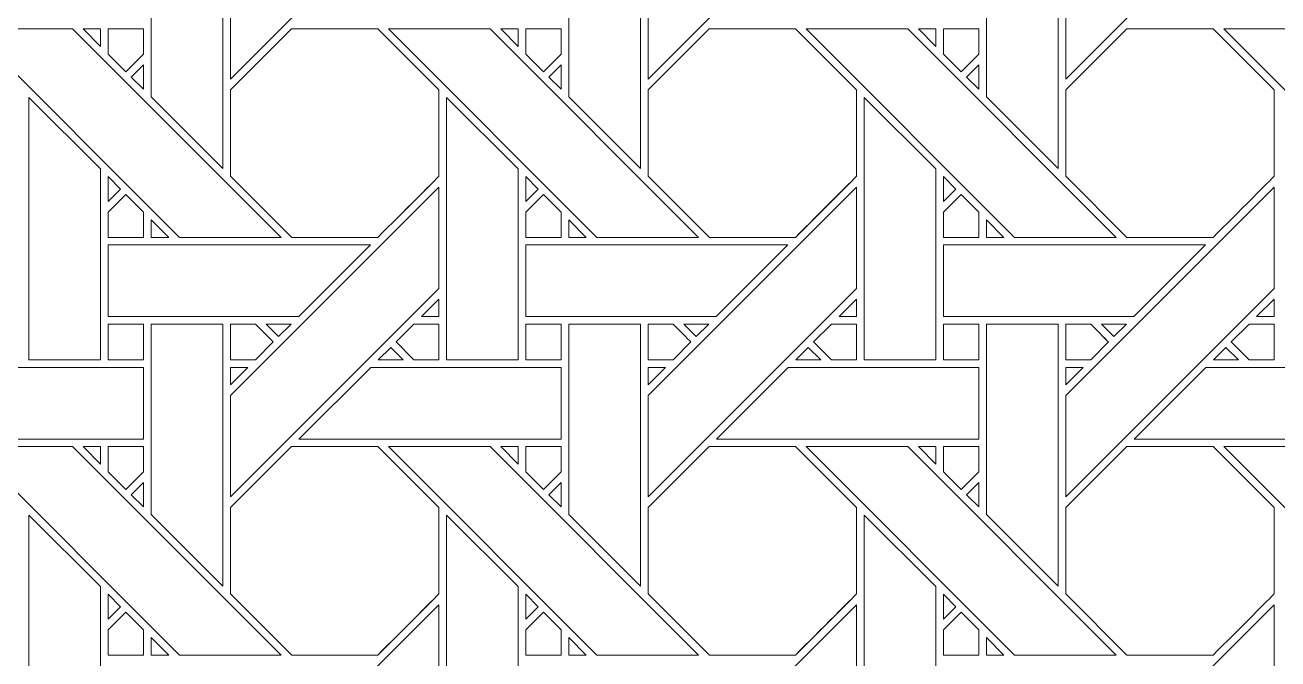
# Model space of a CAD drawing. Header units: inches. Extents: x 7.4 to 17.4, y 4.1 to 14.1.
# Drawn here: x 12.154 to 15, y 10.272 to 11.712 of the extents above; entities that cross this region are included whole.
import ezdxf

# ---------------------------------------------------------------- set-up
doc = ezdxf.new("R2010")
doc.units = ezdxf.units.IN
doc.header["$MEASUREMENT"] = 0
doc.layers.add('Design', color=7, linetype='Continuous', lineweight=0)

msp = doc.modelspace()

# ---------------------------------------------------------------- linework, layer by layer
at = {"layer": 'Design'}
for points, knots in [([(7.3829, 14.0948), (7.3829, 14.0948), (7.3829, 4.0948), (7.3829, 4.0948), (7.3829, 4.0948), (17.3829, 4.0948), (17.3829, 4.0948), (17.3829, 4.0948), (17.3829, 14.0948), (17.3829, 14.0948), (17.3829, 14.0948), (7.3829, 14.0948), (7.3829, 14.0948)], [0, 0, 0, 0, 1, 1, 1, 2, 2, 2, 3, 3, 3, 4, 4, 4, 4]), ([(8.0149, 13.4627), (8.0149, 13.4627), (8.0149, 4.7268), (8.0149, 4.7268), (8.0149, 4.7268), (16.7508, 4.7268), (16.7508, 4.7268), (16.7508, 4.7268), (16.7508, 13.4627), (16.7508, 13.4627), (16.7508, 13.4627), (8.0149, 13.4627), (8.0149, 13.4627)], [0, 0, 0, 0, 1, 1, 1, 2, 2, 2, 3, 3, 3, 4, 4, 4, 4]), ([(13.0941, 12.0628), (13.0941, 12.0628), (12.6204, 11.5892), (12.6204, 11.5892), (12.6204, 11.5892), (12.6204, 11.8193), (12.6204, 11.8193), (12.6204, 11.8193), (13.0941, 12.2929), (13.0941, 12.2929), (13.0941, 12.2929), (13.0941, 12.0628), (13.0941, 12.0628)], [0, 0, 0, 0, 1, 1, 1, 2, 2, 2, 3, 3, 3, 4, 4, 4, 4]), ([(14.0428, 12.0628), (14.0428, 12.0628), (13.5691, 11.5892), (13.5691, 11.5892), (13.5691, 11.5892), (13.5691, 11.8193), (13.5691, 11.8193), (13.5691, 11.8193), (14.0428, 12.2929), (14.0428, 12.2929), (14.0428, 12.2929), (14.0428, 12.0628), (14.0428, 12.0628)], [0, 0, 0, 0, 1, 1, 1, 2, 2, 2, 3, 3, 3, 4, 4, 4, 4]), ([(14.9915, 12.0628), (14.9915, 12.0628), (14.5179, 11.5892), (14.5179, 11.5892), (14.5179, 11.5892), (14.5179, 11.8193), (14.5179, 11.8193), (14.5179, 11.8193), (14.9915, 12.2929), (14.9915, 12.2929), (14.9915, 12.2929), (14.9915, 12.0628), (14.9915, 12.0628)], [0, 0, 0, 0, 1, 1, 1, 2, 2, 2, 3, 3, 3, 4, 4, 4, 4]), ([(12.4403, 11.5492), (12.4403, 11.5492), (12.4403, 11.9814), (12.4403, 11.9814), (12.4403, 11.9814), (12.6032, 11.9814), (12.6032, 11.9814), (12.6032, 11.9814), (12.6032, 11.3863), (12.6032, 11.3863), (12.6032, 11.3863), (12.4403, 11.5492), (12.4403, 11.5492)], [0, 0, 0, 0, 1, 1, 1, 2, 2, 2, 3, 3, 3, 4, 4, 4, 4]), ([(13.3891, 11.5492), (13.3891, 11.5492), (13.3891, 11.9814), (13.3891, 11.9814), (13.3891, 11.9814), (13.552, 11.9814), (13.552, 11.9814), (13.552, 11.9814), (13.552, 11.3863), (13.552, 11.3863), (13.552, 11.3863), (13.3891, 11.5492), (13.3891, 11.5492)], [0, 0, 0, 0, 1, 1, 1, 2, 2, 2, 3, 3, 3, 4, 4, 4, 4]), ([(14.3378, 11.5492), (14.3378, 11.5492), (14.3378, 11.9814), (14.3378, 11.9814), (14.3378, 11.9814), (14.5007, 11.9814), (14.5007, 11.9814), (14.5007, 11.9814), (14.5007, 11.3863), (14.5007, 11.3863), (14.5007, 11.3863), (14.3378, 11.5492), (14.3378, 11.5492)], [0, 0, 0, 0, 1, 1, 1, 2, 2, 2, 3, 3, 3, 4, 4, 4, 4]), ([(12.7354, 11.2299), (12.7354, 11.2299), (12.5044, 11.2299), (12.5044, 11.2299), (12.5044, 11.2299), (12.0308, 11.7035), (12.0308, 11.7035), (12.0308, 11.7035), (12.2618, 11.7035), (12.2618, 11.7035), (12.2618, 11.7035), (12.7354, 11.2299), (12.7354, 11.2299)], [0, 0, 0, 0, 1, 1, 1, 2, 2, 2, 3, 3, 3, 4, 4, 4, 4]), ([(12.2859, 11.7035), (12.2859, 11.7035), (12.3253, 11.7035), (12.3253, 11.7035), (12.3253, 11.7035), (12.3253, 11.6637), (12.3253, 11.6637), (12.3253, 11.6637), (12.2859, 11.7035), (12.2859, 11.7035)], [0, 0, 0, 0, 1, 1, 1, 2, 2, 2, 3, 3, 3, 3]), ([(12.4228, 11.7035), (12.4228, 11.7035), (12.4228, 11.6459), (12.4228, 11.6459), (12.4228, 11.6459), (12.3828, 11.606), (12.3828, 11.606), (12.3828, 11.606), (12.3425, 11.6463), (12.3425, 11.6463), (12.3425, 11.6463), (12.3425, 11.7035), (12.3425, 11.7035), (12.3425, 11.7035), (12.4228, 11.7035), (12.4228, 11.7035)], [0, 0, 0, 0, 1, 1, 1, 2, 2, 2, 3, 3, 3, 4, 4, 4, 5, 5, 5, 5]), ([(12.4228, 11.6459), (12.4228, 11.6459), (12.3828, 11.606), (12.3828, 11.606), (12.3828, 11.606), (12.3425, 11.6463), (12.3425, 11.6463), (12.3425, 11.6463), (12.3425, 11.7035), (12.3425, 11.7035), (12.3425, 11.7035), (12.4228, 11.7035), (12.4228, 11.7035), (12.4228, 11.7035), (12.4228, 11.6459), (12.4228, 11.6459)], [0, 0, 0, 0, 1, 1, 1, 2, 2, 2, 3, 3, 3, 4, 4, 4, 5, 5, 5, 5]), ([(12.7591, 11.7035), (12.7591, 11.7035), (12.9553, 11.7035), (12.9553, 11.7035), (12.9553, 11.7035), (13.0941, 11.5648), (13.0941, 11.5648), (13.0941, 11.5648), (13.0941, 11.3686), (13.0941, 11.3686), (13.0763, 11.3507), (12.9643, 11.2389), (12.9553, 11.2299), (12.9553, 11.2299), (12.7596, 11.2299), (12.7596, 11.2299), (12.7596, 11.2299), (12.6204, 11.3691), (12.6204, 11.3691), (12.6204, 11.3691), (12.6204, 11.5648), (12.6204, 11.5648), (12.6204, 11.5648), (12.7591, 11.7035), (12.7591, 11.7035)], [0, 0, 0, 0, 1, 1, 1, 2, 2, 2, 3, 3, 3, 4, 4, 4, 5, 5, 5, 6, 6, 6, 7, 7, 7, 8, 8, 8, 8]), ([(13.0941, 11.5648), (13.0941, 11.5648), (13.0941, 11.3686), (13.0941, 11.3686), (13.0761, 11.3504), (12.9642, 11.2388), (12.9553, 11.2299), (12.9553, 11.2299), (12.7596, 11.2299), (12.7596, 11.2299), (12.7596, 11.2299), (12.6204, 11.3691), (12.6204, 11.3691), (12.6204, 11.3691), (12.6204, 11.5648), (12.6204, 11.5648), (12.6204, 11.5648), (12.7591, 11.7035), (12.7591, 11.7035), (12.7591, 11.7035), (12.9553, 11.7035), (12.9553, 11.7035), (12.9553, 11.7035), (13.0941, 11.5648), (13.0941, 11.5648)], [0, 0, 0, 0, 1, 1, 1, 2, 2, 2, 3, 3, 3, 4, 4, 4, 5, 5, 5, 6, 6, 6, 7, 7, 7, 8, 8, 8, 8]), ([(13.6841, 11.2299), (13.6841, 11.2299), (13.4531, 11.2299), (13.4531, 11.2299), (13.4531, 11.2299), (12.9795, 11.7035), (12.9795, 11.7035), (12.9795, 11.7035), (13.2105, 11.7035), (13.2105, 11.7035), (13.2105, 11.7035), (13.6841, 11.2299), (13.6841, 11.2299)], [0, 0, 0, 0, 1, 1, 1, 2, 2, 2, 3, 3, 3, 4, 4, 4, 4]), ([(13.2346, 11.7035), (13.2346, 11.7035), (13.2741, 11.7035), (13.2741, 11.7035), (13.2741, 11.7035), (13.2741, 11.6637), (13.2741, 11.6637), (13.2741, 11.6637), (13.2346, 11.7035), (13.2346, 11.7035)], [0, 0, 0, 0, 1, 1, 1, 2, 2, 2, 3, 3, 3, 3]), ([(13.3715, 11.7035), (13.3715, 11.7035), (13.3715, 11.6459), (13.3715, 11.6459), (13.3715, 11.6459), (13.3316, 11.606), (13.3316, 11.606), (13.3316, 11.606), (13.2913, 11.6463), (13.2913, 11.6463), (13.2913, 11.6463), (13.2913, 11.7035), (13.2913, 11.7035), (13.2913, 11.7035), (13.3715, 11.7035), (13.3715, 11.7035)], [0, 0, 0, 0, 1, 1, 1, 2, 2, 2, 3, 3, 3, 4, 4, 4, 5, 5, 5, 5]), ([(13.3715, 11.6459), (13.3715, 11.6459), (13.3316, 11.606), (13.3316, 11.606), (13.3316, 11.606), (13.2913, 11.6463), (13.2913, 11.6463), (13.2913, 11.6463), (13.2913, 11.7035), (13.2913, 11.7035), (13.2913, 11.7035), (13.3715, 11.7035), (13.3715, 11.7035), (13.3715, 11.7035), (13.3715, 11.6459), (13.3715, 11.6459)], [0, 0, 0, 0, 1, 1, 1, 2, 2, 2, 3, 3, 3, 4, 4, 4, 5, 5, 5, 5]), ([(13.7078, 11.7035), (13.7078, 11.7035), (13.904, 11.7035), (13.904, 11.7035), (13.904, 11.7035), (14.0428, 11.5648), (14.0428, 11.5648), (14.0428, 11.5648), (14.0428, 11.3686), (14.0428, 11.3686), (14.025, 11.3507), (13.9131, 11.2389), (13.9041, 11.2299), (13.9041, 11.2299), (13.7084, 11.2299), (13.7084, 11.2299), (13.7084, 11.2299), (13.5691, 11.3691), (13.5691, 11.3691), (13.5691, 11.3691), (13.5691, 11.5648), (13.5691, 11.5648), (13.5691, 11.5648), (13.7078, 11.7035), (13.7078, 11.7035)], [0, 0, 0, 0, 1, 1, 1, 2, 2, 2, 3, 3, 3, 4, 4, 4, 5, 5, 5, 6, 6, 6, 7, 7, 7, 8, 8, 8, 8]), ([(14.0428, 11.5648), (14.0428, 11.5648), (14.0428, 11.3686), (14.0428, 11.3686), (14.0244, 11.3501), (13.9126, 11.2384), (13.9041, 11.2299), (13.9041, 11.2299), (13.7084, 11.2299), (13.7084, 11.2299), (13.7084, 11.2299), (13.5691, 11.3691), (13.5691, 11.3691), (13.5691, 11.3691), (13.5691, 11.5648), (13.5691, 11.5648), (13.5691, 11.5648), (13.7078, 11.7035), (13.7078, 11.7035), (13.7078, 11.7035), (13.904, 11.7035), (13.904, 11.7035), (13.904, 11.7035), (14.0428, 11.5648), (14.0428, 11.5648)], [0, 0, 0, 0, 1, 1, 1, 2, 2, 2, 3, 3, 3, 4, 4, 4, 5, 5, 5, 6, 6, 6, 7, 7, 7, 8, 8, 8, 8]), ([(14.6329, 11.2299), (14.6329, 11.2299), (14.4018, 11.2299), (14.4018, 11.2299), (14.4018, 11.2299), (13.9283, 11.7035), (13.9283, 11.7035), (13.9283, 11.7035), (14.1592, 11.7035), (14.1592, 11.7035), (14.1592, 11.7035), (14.6329, 11.2299), (14.6329, 11.2299)], [0, 0, 0, 0, 1, 1, 1, 2, 2, 2, 3, 3, 3, 4, 4, 4, 4]), ([(14.1833, 11.7035), (14.1833, 11.7035), (14.2228, 11.7035), (14.2228, 11.7035), (14.2228, 11.7035), (14.2228, 11.6637), (14.2228, 11.6637), (14.2228, 11.6637), (14.1833, 11.7035), (14.1833, 11.7035)], [0, 0, 0, 0, 1, 1, 1, 2, 2, 2, 3, 3, 3, 3]), ([(14.3203, 11.7035), (14.3203, 11.7035), (14.3203, 11.6459), (14.3203, 11.6459), (14.3203, 11.6459), (14.2803, 11.606), (14.2803, 11.606), (14.2803, 11.606), (14.24, 11.6463), (14.24, 11.6463), (14.24, 11.6463), (14.24, 11.7035), (14.24, 11.7035), (14.24, 11.7035), (14.3203, 11.7035), (14.3203, 11.7035)], [0, 0, 0, 0, 1, 1, 1, 2, 2, 2, 3, 3, 3, 4, 4, 4, 5, 5, 5, 5]), ([(14.2803, 11.606), (14.2803, 11.606), (14.24, 11.6463), (14.24, 11.6463), (14.24, 11.6463), (14.24, 11.7035), (14.24, 11.7035), (14.24, 11.7035), (14.3203, 11.7035), (14.3203, 11.7035), (14.3203, 11.7035), (14.3203, 11.6459), (14.3203, 11.6459), (14.3203, 11.6459), (14.2803, 11.606), (14.2803, 11.606)], [0, 0, 0, 0, 1, 1, 1, 2, 2, 2, 3, 3, 3, 4, 4, 4, 5, 5, 5, 5]), ([(14.6566, 11.7035), (14.6566, 11.7035), (14.8528, 11.7035), (14.8528, 11.7035), (14.8528, 11.7035), (14.9915, 11.5648), (14.9915, 11.5648), (14.9915, 11.5648), (14.9915, 11.3686), (14.9915, 11.3686), (14.9737, 11.3507), (14.8618, 11.2389), (14.8528, 11.2299), (14.8528, 11.2299), (14.6571, 11.2299), (14.6571, 11.2299), (14.6571, 11.2299), (14.5179, 11.3691), (14.5179, 11.3691), (14.5179, 11.3691), (14.5179, 11.5648), (14.5179, 11.5648), (14.5179, 11.5648), (14.6566, 11.7035), (14.6566, 11.7035)], [0, 0, 0, 0, 1, 1, 1, 2, 2, 2, 3, 3, 3, 4, 4, 4, 5, 5, 5, 6, 6, 6, 7, 7, 7, 8, 8, 8, 8]), ([(14.9915, 11.3686), (14.9737, 11.3506), (14.8617, 11.2389), (14.8528, 11.2299), (14.8528, 11.2299), (14.6571, 11.2299), (14.6571, 11.2299), (14.6571, 11.2299), (14.5179, 11.3691), (14.5179, 11.3691), (14.5179, 11.3691), (14.5179, 11.5648), (14.5179, 11.5648), (14.5179, 11.5648), (14.6566, 11.7035), (14.6566, 11.7035), (14.6566, 11.7035), (14.8528, 11.7035), (14.8528, 11.7035), (14.8528, 11.7035), (14.9915, 11.5648), (14.9915, 11.5648), (14.9915, 11.5648), (14.9915, 11.3686), (14.9915, 11.3686)], [0, 0, 0, 0, 1, 1, 1, 2, 2, 2, 3, 3, 3, 4, 4, 4, 5, 5, 5, 6, 6, 6, 7, 7, 7, 8, 8, 8, 8]), ([(15.3505, 11.2299), (15.3505, 11.2299), (14.877, 11.7035), (14.877, 11.7035), (14.877, 11.7035), (15.1079, 11.7035), (15.1079, 11.7035), (15.1079, 11.7035), (15.5816, 11.2299), (15.5816, 11.2299), (15.5816, 11.2299), (15.3505, 11.2299), (15.3505, 11.2299)], [0, 0, 0, 0, 1, 1, 1, 2, 2, 2, 3, 3, 3, 4, 4, 4, 4]), ([(12.4228, 11.6217), (12.4228, 11.6217), (12.4228, 11.5665), (12.4228, 11.5665), (12.4228, 11.5665), (12.395, 11.5939), (12.395, 11.5939), (12.395, 11.5939), (12.4228, 11.6217), (12.4228, 11.6217)], [0, 0, 0, 0, 1, 1, 1, 2, 2, 2, 3, 3, 3, 3]), ([(13.3715, 11.6217), (13.3715, 11.6217), (13.3715, 11.5665), (13.3715, 11.5665), (13.3715, 11.5665), (13.3438, 11.5939), (13.3438, 11.5939), (13.3438, 11.5939), (13.3715, 11.6217), (13.3715, 11.6217)], [0, 0, 0, 0, 1, 1, 1, 2, 2, 2, 3, 3, 3, 3]), ([(14.3203, 11.6217), (14.3203, 11.6217), (14.3203, 11.5665), (14.3203, 11.5665), (14.3203, 11.5665), (14.2925, 11.5939), (14.2925, 11.5939), (14.2925, 11.5939), (14.3203, 11.6217), (14.3203, 11.6217)], [0, 0, 0, 0, 1, 1, 1, 2, 2, 2, 3, 3, 3, 3]), ([(12.1625, 10.9519), (12.1625, 10.9519), (12.1625, 11.5477), (12.1625, 11.5477), (12.1625, 11.5477), (12.3252, 11.3855), (12.3252, 11.3855), (12.3252, 11.3855), (12.3252, 10.9519), (12.3252, 10.9519), (12.3252, 10.9519), (12.1625, 10.9519), (12.1625, 10.9519)], [0, 0, 0, 0, 1, 1, 1, 2, 2, 2, 3, 3, 3, 4, 4, 4, 4]), ([(13.1112, 10.9519), (13.1112, 10.9519), (13.1112, 11.5477), (13.1112, 11.5477), (13.1112, 11.5477), (13.274, 11.3856), (13.274, 11.3856), (13.274, 11.3856), (13.274, 10.9519), (13.274, 10.9519), (13.274, 10.9519), (13.1112, 10.9519), (13.1112, 10.9519)], [0, 0, 0, 0, 1, 1, 1, 2, 2, 2, 3, 3, 3, 4, 4, 4, 4]), ([(14.0599, 10.9519), (14.0599, 10.9519), (14.0599, 11.5477), (14.0599, 11.5477), (14.0599, 11.5477), (14.2227, 11.3856), (14.2227, 11.3856), (14.2227, 11.3856), (14.2227, 10.9519), (14.2227, 10.9519), (14.2227, 10.9519), (14.0599, 10.9519), (14.0599, 10.9519)], [0, 0, 0, 0, 1, 1, 1, 2, 2, 2, 3, 3, 3, 4, 4, 4, 4]), ([(12.3425, 11.3113), (12.3425, 11.3113), (12.3425, 11.3681), (12.3425, 11.3681), (12.3425, 11.3681), (12.3707, 11.3395), (12.3707, 11.3395), (12.3707, 11.3395), (12.3425, 11.3113), (12.3425, 11.3113)], [0, 0, 0, 0, 1, 1, 1, 2, 2, 2, 3, 3, 3, 3]), ([(13.2913, 11.3113), (13.2913, 11.3113), (13.2913, 11.3681), (13.2913, 11.3681), (13.2913, 11.3681), (13.3195, 11.3395), (13.3195, 11.3395), (13.3195, 11.3395), (13.2913, 11.3113), (13.2913, 11.3113)], [0, 0, 0, 0, 1, 1, 1, 2, 2, 2, 3, 3, 3, 3]), ([(14.24, 11.3113), (14.24, 11.3113), (14.24, 11.3681), (14.24, 11.3681), (14.24, 11.3681), (14.2682, 11.3395), (14.2682, 11.3395), (14.2682, 11.3395), (14.24, 11.3113), (14.24, 11.3113)], [0, 0, 0, 0, 1, 1, 1, 2, 2, 2, 3, 3, 3, 3]), ([(13.0941, 11.1141), (13.0941, 11.1141), (12.6204, 10.6404), (12.6204, 10.6404), (12.6204, 10.6404), (12.6204, 10.8705), (12.6204, 10.8705), (12.6204, 10.8705), (13.0941, 11.3441), (13.0941, 11.3441), (13.0941, 11.3441), (13.0941, 11.1141), (13.0941, 11.1141)], [0, 0, 0, 0, 1, 1, 1, 2, 2, 2, 3, 3, 3, 4, 4, 4, 4]), ([(14.0428, 11.1141), (14.0428, 11.1141), (13.5691, 10.6404), (13.5691, 10.6404), (13.5691, 10.6404), (13.5691, 10.8705), (13.5691, 10.8705), (13.5691, 10.8705), (14.0428, 11.3441), (14.0428, 11.3441), (14.0428, 11.3441), (14.0428, 11.1141), (14.0428, 11.1141)], [0, 0, 0, 0, 1, 1, 1, 2, 2, 2, 3, 3, 3, 4, 4, 4, 4]), ([(14.9915, 11.1141), (14.9915, 11.1141), (14.5179, 10.6404), (14.5179, 10.6404), (14.5179, 10.6404), (14.5179, 10.8705), (14.5179, 10.8705), (14.5179, 10.8705), (14.9915, 11.3441), (14.9915, 11.3441), (14.9915, 11.3441), (14.9915, 11.1141), (14.9915, 11.1141)], [0, 0, 0, 0, 1, 1, 1, 2, 2, 2, 3, 3, 3, 4, 4, 4, 4]), ([(12.3425, 11.2297), (12.3425, 11.2297), (12.3425, 11.2869), (12.3425, 11.2869), (12.3425, 11.2869), (12.3829, 11.3273), (12.3829, 11.3273), (12.3829, 11.3273), (12.4232, 11.287), (12.4232, 11.287), (12.4232, 11.287), (12.4232, 11.2297), (12.4232, 11.2297), (12.4232, 11.2297), (12.3425, 11.2297), (12.3425, 11.2297)], [0, 0, 0, 0, 1, 1, 1, 2, 2, 2, 3, 3, 3, 4, 4, 4, 5, 5, 5, 5]), ([(12.3829, 11.3273), (12.3829, 11.3273), (12.4232, 11.287), (12.4232, 11.287), (12.4232, 11.287), (12.4232, 11.2297), (12.4232, 11.2297), (12.4232, 11.2297), (12.3425, 11.2297), (12.3425, 11.2297), (12.3425, 11.2297), (12.3425, 11.2869), (12.3425, 11.2869), (12.3425, 11.2869), (12.3829, 11.3273), (12.3829, 11.3273)], [0, 0, 0, 0, 1, 1, 1, 2, 2, 2, 3, 3, 3, 4, 4, 4, 5, 5, 5, 5]), ([(13.2913, 11.2297), (13.2913, 11.2297), (13.2913, 11.2869), (13.2913, 11.2869), (13.2913, 11.2869), (13.3316, 11.3273), (13.3316, 11.3273), (13.3316, 11.3273), (13.3719, 11.287), (13.3719, 11.287), (13.3719, 11.287), (13.3719, 11.2297), (13.3719, 11.2297), (13.3719, 11.2297), (13.2913, 11.2297), (13.2913, 11.2297)], [0, 0, 0, 0, 1, 1, 1, 2, 2, 2, 3, 3, 3, 4, 4, 4, 5, 5, 5, 5]), ([(13.3316, 11.3273), (13.3316, 11.3273), (13.3719, 11.287), (13.3719, 11.287), (13.3719, 11.287), (13.3719, 11.2297), (13.3719, 11.2297), (13.3719, 11.2297), (13.2913, 11.2297), (13.2913, 11.2297), (13.2913, 11.2297), (13.2913, 11.2869), (13.2913, 11.2869), (13.2913, 11.2869), (13.3316, 11.3273), (13.3316, 11.3273)], [0, 0, 0, 0, 1, 1, 1, 2, 2, 2, 3, 3, 3, 4, 4, 4, 5, 5, 5, 5]), ([(14.24, 11.2297), (14.24, 11.2297), (14.24, 11.2869), (14.24, 11.2869), (14.24, 11.2869), (14.2803, 11.3273), (14.2803, 11.3273), (14.2803, 11.3273), (14.3207, 11.287), (14.3207, 11.287), (14.3207, 11.287), (14.3207, 11.2297), (14.3207, 11.2297), (14.3207, 11.2297), (14.24, 11.2297), (14.24, 11.2297)], [0, 0, 0, 0, 1, 1, 1, 2, 2, 2, 3, 3, 3, 4, 4, 4, 5, 5, 5, 5]), ([(14.2803, 11.3273), (14.2803, 11.3273), (14.3207, 11.287), (14.3207, 11.287), (14.3207, 11.287), (14.3207, 11.2297), (14.3207, 11.2297), (14.3207, 11.2297), (14.24, 11.2297), (14.24, 11.2297), (14.24, 11.2297), (14.24, 11.2869), (14.24, 11.2869), (14.24, 11.2869), (14.2803, 11.3273), (14.2803, 11.3273)], [0, 0, 0, 0, 1, 1, 1, 2, 2, 2, 3, 3, 3, 4, 4, 4, 5, 5, 5, 5]), ([(12.4405, 11.2299), (12.4405, 11.2299), (12.4405, 11.2697), (12.4405, 11.2697), (12.4405, 11.2697), (12.4802, 11.2299), (12.4802, 11.2299), (12.4802, 11.2299), (12.4405, 11.2299), (12.4405, 11.2299)], [0, 0, 0, 0, 1, 1, 1, 2, 2, 2, 3, 3, 3, 3]), ([(13.3892, 11.2299), (13.3892, 11.2299), (13.3892, 11.2697), (13.3892, 11.2697), (13.3892, 11.2697), (13.4289, 11.2299), (13.4289, 11.2299), (13.4289, 11.2299), (13.3892, 11.2299), (13.3892, 11.2299)], [0, 0, 0, 0, 1, 1, 1, 2, 2, 2, 3, 3, 3, 3]), ([(14.3379, 11.2299), (14.3379, 11.2299), (14.3379, 11.2697), (14.3379, 11.2697), (14.3379, 11.2697), (14.3776, 11.2299), (14.3776, 11.2299), (14.3776, 11.2299), (14.3379, 11.2299), (14.3379, 11.2299)], [0, 0, 0, 0, 1, 1, 1, 2, 2, 2, 3, 3, 3, 3]), ([(12.9383, 11.2126), (12.9383, 11.2126), (12.7755, 11.0499), (12.7755, 11.0499), (12.7755, 11.0499), (12.3425, 11.0499), (12.3425, 11.0499), (12.3425, 11.0499), (12.3425, 11.2126), (12.3425, 11.2126), (12.3425, 11.2126), (12.9383, 11.2126), (12.9383, 11.2126)], [0, 0, 0, 0, 1, 1, 1, 2, 2, 2, 3, 3, 3, 4, 4, 4, 4]), ([(13.887, 11.2126), (13.887, 11.2126), (13.7242, 11.0499), (13.7242, 11.0499), (13.7242, 11.0499), (13.2913, 11.0499), (13.2913, 11.0499), (13.2913, 11.0499), (13.2913, 11.2126), (13.2913, 11.2126), (13.2913, 11.2126), (13.887, 11.2126), (13.887, 11.2126)], [0, 0, 0, 0, 1, 1, 1, 2, 2, 2, 3, 3, 3, 4, 4, 4, 4]), ([(14.24, 11.0499), (14.24, 11.0499), (14.24, 11.2126), (14.24, 11.2126), (14.24, 11.2126), (14.8357, 11.2126), (14.8357, 11.2126), (14.8357, 11.2126), (14.673, 11.0499), (14.673, 11.0499), (14.673, 11.0499), (14.24, 11.0499), (14.24, 11.0499)], [0, 0, 0, 0, 1, 1, 1, 2, 2, 2, 3, 3, 3, 4, 4, 4, 4]), ([(13.0543, 11.0499), (13.0543, 11.0499), (13.0941, 11.0897), (13.0941, 11.0897), (13.0941, 11.0897), (13.0941, 11.0499), (13.0941, 11.0499), (13.0941, 11.0499), (13.0543, 11.0499), (13.0543, 11.0499)], [0, 0, 0, 0, 1, 1, 1, 2, 2, 2, 3, 3, 3, 3]), ([(14.003, 11.0499), (14.003, 11.0499), (14.0428, 11.0897), (14.0428, 11.0897), (14.0428, 11.0897), (14.0428, 11.0499), (14.0428, 11.0499), (14.0428, 11.0499), (14.003, 11.0499), (14.003, 11.0499)], [0, 0, 0, 0, 1, 1, 1, 2, 2, 2, 3, 3, 3, 3]), ([(14.9517, 11.0499), (14.9517, 11.0499), (14.9915, 11.0897), (14.9915, 11.0897), (14.9915, 11.0897), (14.9915, 11.0499), (14.9915, 11.0499), (14.9915, 11.0499), (14.9517, 11.0499), (14.9517, 11.0499)], [0, 0, 0, 0, 1, 1, 1, 2, 2, 2, 3, 3, 3, 3]), ([(12.3425, 11.0327), (12.3425, 11.0327), (12.4228, 11.0327), (12.4228, 11.0327), (12.4228, 11.0327), (12.4228, 10.9519), (12.4228, 10.9519), (12.4228, 10.9519), (12.3425, 10.9519), (12.3425, 10.9519), (12.3425, 10.9519), (12.3425, 11.0327), (12.3425, 11.0327)], [0, 0, 0, 0, 1, 1, 1, 2, 2, 2, 3, 3, 3, 4, 4, 4, 4]), ([(12.4228, 11.0327), (12.4228, 11.0327), (12.4228, 10.9519), (12.4228, 10.9519), (12.4228, 10.9519), (12.3425, 10.9519), (12.3425, 10.9519), (12.3425, 10.9519), (12.3425, 11.0327), (12.3425, 11.0327), (12.3425, 11.0327), (12.4228, 11.0327), (12.4228, 11.0327)], [0, 0, 0, 0, 1, 1, 1, 2, 2, 2, 3, 3, 3, 4, 4, 4, 4]), ([(12.4403, 10.6004), (12.4403, 10.6004), (12.4403, 11.0326), (12.4403, 11.0326), (12.4403, 11.0326), (12.6032, 11.0326), (12.6032, 11.0326), (12.6032, 11.0326), (12.6032, 10.4375), (12.6032, 10.4375), (12.6032, 10.4375), (12.4403, 10.6004), (12.4403, 10.6004)], [0, 0, 0, 0, 1, 1, 1, 2, 2, 2, 3, 3, 3, 4, 4, 4, 4]), ([(12.6775, 11.0327), (12.6826, 11.0276), (12.7134, 10.9967), (12.7178, 10.9923), (12.7178, 10.9923), (12.6774, 10.9519), (12.6774, 10.9519), (12.6774, 10.9519), (12.6204, 10.9519), (12.6204, 10.9519), (12.6204, 10.9519), (12.6204, 11.0327), (12.6204, 11.0327), (12.6204, 11.0327), (12.6775, 11.0327), (12.6775, 11.0327)], [0, 0, 0, 0, 1, 1, 1, 2, 2, 2, 3, 3, 3, 4, 4, 4, 5, 5, 5, 5]), ([(12.7178, 10.9923), (12.7178, 10.9923), (12.6774, 10.9519), (12.6774, 10.9519), (12.6774, 10.9519), (12.6204, 10.9519), (12.6204, 10.9519), (12.6204, 10.9519), (12.6204, 11.0327), (12.6204, 11.0327), (12.6204, 11.0327), (12.6775, 11.0327), (12.6775, 11.0327), (12.6828, 11.0274), (12.7136, 10.9965), (12.7178, 10.9923)], [0, 0, 0, 0, 1, 1, 1, 2, 2, 2, 3, 3, 3, 4, 4, 4, 5, 5, 5, 5]), ([(12.7018, 11.0326), (12.7018, 11.0326), (12.7583, 11.0326), (12.7583, 11.0326), (12.7583, 11.0326), (12.73, 11.0045), (12.73, 11.0045), (12.73, 11.0045), (12.7018, 11.0326), (12.7018, 11.0326)], [0, 0, 0, 0, 1, 1, 1, 2, 2, 2, 3, 3, 3, 3]), ([(13.037, 10.9519), (13.037, 10.9519), (12.9966, 10.9923), (12.9966, 10.9923), (12.9966, 10.9923), (13.037, 11.0327), (13.037, 11.0327), (13.037, 11.0327), (13.0941, 11.0327), (13.0941, 11.0327), (13.0941, 11.0327), (13.0941, 10.9519), (13.0941, 10.9519), (13.0941, 10.9519), (13.037, 10.9519), (13.037, 10.9519)], [0, 0, 0, 0, 1, 1, 1, 2, 2, 2, 3, 3, 3, 4, 4, 4, 5, 5, 5, 5]), ([(13.0941, 11.0327), (13.0941, 11.0327), (13.0941, 10.9519), (13.0941, 10.9519), (13.0941, 10.9519), (13.037, 10.9519), (13.037, 10.9519), (13.037, 10.9519), (12.9966, 10.9923), (12.9966, 10.9923), (12.9966, 10.9923), (13.037, 11.0327), (13.037, 11.0327), (13.037, 11.0327), (13.0941, 11.0327), (13.0941, 11.0327)], [0, 0, 0, 0, 1, 1, 1, 2, 2, 2, 3, 3, 3, 4, 4, 4, 5, 5, 5, 5]), ([(13.2913, 11.0327), (13.2913, 11.0327), (13.3715, 11.0327), (13.3715, 11.0327), (13.3715, 11.0327), (13.3715, 10.9519), (13.3715, 10.9519), (13.3715, 10.9519), (13.2913, 10.9519), (13.2913, 10.9519), (13.2913, 10.9519), (13.2913, 11.0327), (13.2913, 11.0327)], [0, 0, 0, 0, 1, 1, 1, 2, 2, 2, 3, 3, 3, 4, 4, 4, 4]), ([(13.3715, 11.0327), (13.3715, 11.0327), (13.3715, 10.9519), (13.3715, 10.9519), (13.3715, 10.9519), (13.2913, 10.9519), (13.2913, 10.9519), (13.2913, 10.9519), (13.2913, 11.0327), (13.2913, 11.0327), (13.2913, 11.0327), (13.3715, 11.0327), (13.3715, 11.0327)], [0, 0, 0, 0, 1, 1, 1, 2, 2, 2, 3, 3, 3, 4, 4, 4, 4]), ([(13.3891, 10.6005), (13.3891, 10.6005), (13.3891, 11.0326), (13.3891, 11.0326), (13.3891, 11.0326), (13.552, 11.0326), (13.552, 11.0326), (13.552, 11.0326), (13.552, 10.4375), (13.552, 10.4375), (13.552, 10.4375), (13.3891, 10.6005), (13.3891, 10.6005)], [0, 0, 0, 0, 1, 1, 1, 2, 2, 2, 3, 3, 3, 4, 4, 4, 4]), ([(13.6262, 11.0327), (13.6313, 11.0276), (13.6621, 10.9967), (13.6665, 10.9923), (13.6665, 10.9923), (13.6261, 10.9519), (13.6261, 10.9519), (13.6261, 10.9519), (13.5691, 10.9519), (13.5691, 10.9519), (13.5691, 10.9519), (13.5691, 11.0327), (13.5691, 11.0327), (13.5691, 11.0327), (13.6262, 11.0327), (13.6262, 11.0327)], [0, 0, 0, 0, 1, 1, 1, 2, 2, 2, 3, 3, 3, 4, 4, 4, 5, 5, 5, 5]), ([(13.6665, 10.9923), (13.6665, 10.9923), (13.6261, 10.9519), (13.6261, 10.9519), (13.6261, 10.9519), (13.5691, 10.9519), (13.5691, 10.9519), (13.5691, 10.9519), (13.5691, 11.0327), (13.5691, 11.0327), (13.5691, 11.0327), (13.6262, 11.0327), (13.6262, 11.0327), (13.6313, 11.0276), (13.6621, 10.9967), (13.6665, 10.9923)], [0, 0, 0, 0, 1, 1, 1, 2, 2, 2, 3, 3, 3, 4, 4, 4, 5, 5, 5, 5]), ([(13.6505, 11.0326), (13.6505, 11.0326), (13.707, 11.0326), (13.707, 11.0326), (13.707, 11.0326), (13.6787, 11.0045), (13.6787, 11.0045), (13.6787, 11.0045), (13.6505, 11.0326), (13.6505, 11.0326)], [0, 0, 0, 0, 1, 1, 1, 2, 2, 2, 3, 3, 3, 3]), ([(13.9857, 10.9519), (13.9857, 10.9519), (13.9453, 10.9923), (13.9453, 10.9923), (13.9453, 10.9923), (13.9858, 11.0327), (13.9858, 11.0327), (13.9858, 11.0327), (14.0428, 11.0327), (14.0428, 11.0327), (14.0428, 11.0327), (14.0428, 10.9519), (14.0428, 10.9519), (14.0428, 10.9519), (13.9857, 10.9519), (13.9857, 10.9519)], [0, 0, 0, 0, 1, 1, 1, 2, 2, 2, 3, 3, 3, 4, 4, 4, 5, 5, 5, 5]), ([(14.0428, 10.9519), (14.0428, 10.9519), (13.9857, 10.9519), (13.9857, 10.9519), (13.9857, 10.9519), (13.9453, 10.9923), (13.9453, 10.9923), (13.9453, 10.9923), (13.9858, 11.0327), (13.9858, 11.0327), (13.9858, 11.0327), (14.0428, 11.0327), (14.0428, 11.0327), (14.0428, 11.0327), (14.0428, 10.9519), (14.0428, 10.9519)], [0, 0, 0, 0, 1, 1, 1, 2, 2, 2, 3, 3, 3, 4, 4, 4, 5, 5, 5, 5]), ([(14.24, 11.0327), (14.24, 11.0327), (14.3203, 11.0327), (14.3203, 11.0327), (14.3203, 11.0327), (14.3203, 10.9519), (14.3203, 10.9519), (14.3203, 10.9519), (14.24, 10.9519), (14.24, 10.9519), (14.24, 10.9519), (14.24, 11.0327), (14.24, 11.0327)], [0, 0, 0, 0, 1, 1, 1, 2, 2, 2, 3, 3, 3, 4, 4, 4, 4]), ([(14.24, 10.9519), (14.24, 10.9519), (14.24, 11.0327), (14.24, 11.0327), (14.24, 11.0327), (14.3203, 11.0327), (14.3203, 11.0327), (14.3203, 11.0327), (14.3203, 10.9519), (14.3203, 10.9519), (14.3203, 10.9519), (14.24, 10.9519), (14.24, 10.9519)], [0, 0, 0, 0, 1, 1, 1, 2, 2, 2, 3, 3, 3, 4, 4, 4, 4]), ([(14.5007, 10.4375), (14.5007, 10.4375), (14.3378, 10.6004), (14.3378, 10.6004), (14.3378, 10.6004), (14.3378, 11.0326), (14.3378, 11.0326), (14.3378, 11.0326), (14.5007, 11.0326), (14.5007, 11.0326), (14.5007, 11.0326), (14.5007, 10.4375), (14.5007, 10.4375)], [0, 0, 0, 0, 1, 1, 1, 2, 2, 2, 3, 3, 3, 4, 4, 4, 4]), ([(14.5749, 11.0327), (14.5801, 11.0276), (14.6108, 10.9967), (14.6153, 10.9923), (14.6153, 10.9923), (14.5748, 10.9519), (14.5748, 10.9519), (14.5748, 10.9519), (14.5179, 10.9519), (14.5179, 10.9519), (14.5179, 10.9519), (14.5179, 11.0327), (14.5179, 11.0327), (14.5179, 11.0327), (14.5749, 11.0327), (14.5749, 11.0327)], [0, 0, 0, 0, 1, 1, 1, 2, 2, 2, 3, 3, 3, 4, 4, 4, 5, 5, 5, 5]), ([(14.5179, 10.9519), (14.5179, 10.9519), (14.5179, 11.0327), (14.5179, 11.0327), (14.5179, 11.0327), (14.5749, 11.0327), (14.5749, 11.0327), (14.58, 11.0277), (14.6107, 10.9969), (14.6153, 10.9923), (14.6153, 10.9923), (14.5748, 10.9519), (14.5748, 10.9519), (14.5748, 10.9519), (14.5179, 10.9519), (14.5179, 10.9519)], [0, 0, 0, 0, 1, 1, 1, 2, 2, 2, 3, 3, 3, 4, 4, 4, 5, 5, 5, 5]), ([(14.5993, 11.0326), (14.5993, 11.0326), (14.6557, 11.0326), (14.6557, 11.0326), (14.6557, 11.0326), (14.6275, 11.0045), (14.6275, 11.0045), (14.6275, 11.0045), (14.5993, 11.0326), (14.5993, 11.0326)], [0, 0, 0, 0, 1, 1, 1, 2, 2, 2, 3, 3, 3, 3]), ([(14.9344, 10.9519), (14.9344, 10.9519), (14.8941, 10.9923), (14.8941, 10.9923), (14.8941, 10.9923), (14.9345, 11.0327), (14.9345, 11.0327), (14.9345, 11.0327), (14.9915, 11.0327), (14.9915, 11.0327), (14.9915, 11.0327), (14.9915, 10.9519), (14.9915, 10.9519), (14.9915, 10.9519), (14.9344, 10.9519), (14.9344, 10.9519)], [0, 0, 0, 0, 1, 1, 1, 2, 2, 2, 3, 3, 3, 4, 4, 4, 5, 5, 5, 5]), ([(14.9915, 10.9519), (14.9915, 10.9519), (14.9344, 10.9519), (14.9344, 10.9519), (14.9344, 10.9519), (14.8941, 10.9923), (14.8941, 10.9923), (14.8941, 10.9923), (14.9345, 11.0327), (14.9345, 11.0327), (14.9345, 11.0327), (14.9915, 11.0327), (14.9915, 11.0327), (14.9915, 11.0327), (14.9915, 10.9519), (14.9915, 10.9519)], [0, 0, 0, 0, 1, 1, 1, 2, 2, 2, 3, 3, 3, 4, 4, 4, 5, 5, 5, 5]), ([(13.0127, 10.9519), (13.0127, 10.9519), (12.9562, 10.9519), (12.9562, 10.9519), (12.9562, 10.9519), (12.9845, 10.9801), (12.9845, 10.9801), (12.9845, 10.9801), (13.0127, 10.9519), (13.0127, 10.9519)], [0, 0, 0, 0, 1, 1, 1, 2, 2, 2, 3, 3, 3, 3]), ([(13.905, 10.9519), (13.905, 10.9519), (13.9332, 10.9801), (13.9332, 10.9801), (13.9332, 10.9801), (13.9615, 10.9519), (13.9615, 10.9519), (13.9615, 10.9519), (13.905, 10.9519), (13.905, 10.9519)], [0, 0, 0, 0, 1, 1, 1, 2, 2, 2, 3, 3, 3, 3]), ([(14.8537, 10.9519), (14.8537, 10.9519), (14.8819, 10.9801), (14.8819, 10.9801), (14.8819, 10.9801), (14.9102, 10.9519), (14.9102, 10.9519), (14.9102, 10.9519), (14.8537, 10.9519), (14.8537, 10.9519)], [0, 0, 0, 0, 1, 1, 1, 2, 2, 2, 3, 3, 3, 3]), ([(12.4228, 10.9347), (12.4228, 10.9347), (12.4228, 10.7719), (12.4228, 10.7719), (12.4228, 10.7719), (11.8275, 10.7719), (11.8275, 10.7719), (11.8275, 10.7719), (11.9904, 10.9347), (11.9904, 10.9347), (11.9904, 10.9347), (12.4228, 10.9347), (12.4228, 10.9347)], [0, 0, 0, 0, 1, 1, 1, 2, 2, 2, 3, 3, 3, 4, 4, 4, 4]), ([(12.6602, 10.9347), (12.6602, 10.9347), (12.6204, 10.8949), (12.6204, 10.8949), (12.6204, 10.8949), (12.6204, 10.9347), (12.6204, 10.9347), (12.6204, 10.9347), (12.6602, 10.9347), (12.6602, 10.9347)], [0, 0, 0, 0, 1, 1, 1, 2, 2, 2, 3, 3, 3, 3]), ([(13.3715, 10.9347), (13.3715, 10.9347), (13.3715, 10.7719), (13.3715, 10.7719), (13.3715, 10.7719), (12.7762, 10.7719), (12.7762, 10.7719), (12.7762, 10.7719), (12.9391, 10.9347), (12.9391, 10.9347), (12.9391, 10.9347), (13.3715, 10.9347), (13.3715, 10.9347)], [0, 0, 0, 0, 1, 1, 1, 2, 2, 2, 3, 3, 3, 4, 4, 4, 4]), ([(13.609, 10.9347), (13.609, 10.9347), (13.5691, 10.8949), (13.5691, 10.8949), (13.5691, 10.8949), (13.5691, 10.9347), (13.5691, 10.9347), (13.5691, 10.9347), (13.609, 10.9347), (13.609, 10.9347)], [0, 0, 0, 0, 1, 1, 1, 2, 2, 2, 3, 3, 3, 3]), ([(14.3203, 10.9347), (14.3203, 10.9347), (14.3203, 10.7719), (14.3203, 10.7719), (14.3203, 10.7719), (13.725, 10.7719), (13.725, 10.7719), (13.725, 10.7719), (13.8878, 10.9347), (13.8878, 10.9347), (13.8878, 10.9347), (14.3203, 10.9347), (14.3203, 10.9347)], [0, 0, 0, 0, 1, 1, 1, 2, 2, 2, 3, 3, 3, 4, 4, 4, 4]), ([(14.5577, 10.9347), (14.5577, 10.9347), (14.5179, 10.8949), (14.5179, 10.8949), (14.5179, 10.8949), (14.5179, 10.9347), (14.5179, 10.9347), (14.5179, 10.9347), (14.5577, 10.9347), (14.5577, 10.9347)], [0, 0, 0, 0, 1, 1, 1, 2, 2, 2, 3, 3, 3, 3]), ([(15.269, 10.9347), (15.269, 10.9347), (15.269, 10.7719), (15.269, 10.7719), (15.269, 10.7719), (14.6737, 10.7719), (14.6737, 10.7719), (14.6737, 10.7719), (14.8365, 10.9347), (14.8365, 10.9347), (14.8365, 10.9347), (15.269, 10.9347), (15.269, 10.9347)], [0, 0, 0, 0, 1, 1, 1, 2, 2, 2, 3, 3, 3, 4, 4, 4, 4]), ([(12.7354, 10.2811), (12.7354, 10.2811), (12.5044, 10.2811), (12.5044, 10.2811), (12.5044, 10.2811), (12.0308, 10.7548), (12.0308, 10.7548), (12.0308, 10.7548), (12.2618, 10.7548), (12.2618, 10.7548), (12.2618, 10.7548), (12.7354, 10.2811), (12.7354, 10.2811)], [0, 0, 0, 0, 1, 1, 1, 2, 2, 2, 3, 3, 3, 4, 4, 4, 4]), ([(12.2859, 10.7548), (12.2859, 10.7548), (12.3253, 10.7548), (12.3253, 10.7548), (12.3253, 10.7548), (12.3253, 10.715), (12.3253, 10.715), (12.3253, 10.715), (12.2859, 10.7548), (12.2859, 10.7548)], [0, 0, 0, 0, 1, 1, 1, 2, 2, 2, 3, 3, 3, 3]), ([(12.4228, 10.7548), (12.4228, 10.7548), (12.4228, 10.6972), (12.4228, 10.6972), (12.4228, 10.6972), (12.3828, 10.6573), (12.3828, 10.6573), (12.3828, 10.6573), (12.3425, 10.6976), (12.3425, 10.6976), (12.3425, 10.6976), (12.3425, 10.7548), (12.3425, 10.7548), (12.3425, 10.7548), (12.4228, 10.7548), (12.4228, 10.7548)], [0, 0, 0, 0, 1, 1, 1, 2, 2, 2, 3, 3, 3, 4, 4, 4, 5, 5, 5, 5]), ([(12.4228, 10.6972), (12.4228, 10.6972), (12.3828, 10.6573), (12.3828, 10.6573), (12.3828, 10.6573), (12.3425, 10.6976), (12.3425, 10.6976), (12.3425, 10.6976), (12.3425, 10.7548), (12.3425, 10.7548), (12.3425, 10.7548), (12.4228, 10.7548), (12.4228, 10.7548), (12.4228, 10.7548), (12.4228, 10.6972), (12.4228, 10.6972)], [0, 0, 0, 0, 1, 1, 1, 2, 2, 2, 3, 3, 3, 4, 4, 4, 5, 5, 5, 5]), ([(12.7591, 10.7548), (12.7591, 10.7548), (12.9553, 10.7548), (12.9553, 10.7548), (12.9553, 10.7548), (13.0941, 10.6161), (13.0941, 10.6161), (13.0941, 10.6161), (13.0941, 10.4199), (13.0941, 10.4199), (13.0763, 10.4019), (12.9643, 10.2902), (12.9553, 10.2812), (12.9553, 10.2812), (12.7596, 10.2812), (12.7596, 10.2812), (12.7596, 10.2812), (12.6204, 10.4204), (12.6204, 10.4204), (12.6204, 10.4204), (12.6204, 10.6161), (12.6204, 10.6161), (12.6204, 10.6161), (12.7591, 10.7548), (12.7591, 10.7548)], [0, 0, 0, 0, 1, 1, 1, 2, 2, 2, 3, 3, 3, 4, 4, 4, 5, 5, 5, 6, 6, 6, 7, 7, 7, 8, 8, 8, 8]), ([(13.0941, 10.6161), (13.0941, 10.6161), (13.0941, 10.4199), (13.0941, 10.4199), (13.0759, 10.4016), (12.9641, 10.2899), (12.9553, 10.2812), (12.9553, 10.2812), (12.7596, 10.2812), (12.7596, 10.2812), (12.7596, 10.2812), (12.6204, 10.4204), (12.6204, 10.4204), (12.6204, 10.4204), (12.6204, 10.6161), (12.6204, 10.6161), (12.6204, 10.6161), (12.7591, 10.7548), (12.7591, 10.7548), (12.7591, 10.7548), (12.9553, 10.7548), (12.9553, 10.7548), (12.9553, 10.7548), (13.0941, 10.6161), (13.0941, 10.6161)], [0, 0, 0, 0, 1, 1, 1, 2, 2, 2, 3, 3, 3, 4, 4, 4, 5, 5, 5, 6, 6, 6, 7, 7, 7, 8, 8, 8, 8]), ([(13.6841, 10.2811), (13.6841, 10.2811), (13.4531, 10.2811), (13.4531, 10.2811), (13.4531, 10.2811), (12.9795, 10.7548), (12.9795, 10.7548), (12.9795, 10.7548), (13.2105, 10.7548), (13.2105, 10.7548), (13.2105, 10.7548), (13.6841, 10.2811), (13.6841, 10.2811)], [0, 0, 0, 0, 1, 1, 1, 2, 2, 2, 3, 3, 3, 4, 4, 4, 4]), ([(13.2346, 10.7548), (13.2346, 10.7548), (13.2741, 10.7548), (13.2741, 10.7548), (13.2741, 10.7548), (13.2741, 10.715), (13.2741, 10.715), (13.2741, 10.715), (13.2346, 10.7548), (13.2346, 10.7548)], [0, 0, 0, 0, 1, 1, 1, 2, 2, 2, 3, 3, 3, 3]), ([(13.3715, 10.7548), (13.3715, 10.7548), (13.3715, 10.6972), (13.3715, 10.6972), (13.3715, 10.6972), (13.3316, 10.6573), (13.3316, 10.6573), (13.3316, 10.6573), (13.2913, 10.6976), (13.2913, 10.6976), (13.2913, 10.6976), (13.2913, 10.7548), (13.2913, 10.7548), (13.2913, 10.7548), (13.3715, 10.7548), (13.3715, 10.7548)], [0, 0, 0, 0, 1, 1, 1, 2, 2, 2, 3, 3, 3, 4, 4, 4, 5, 5, 5, 5]), ([(13.3715, 10.6972), (13.3715, 10.6972), (13.3316, 10.6573), (13.3316, 10.6573), (13.3316, 10.6573), (13.2913, 10.6976), (13.2913, 10.6976), (13.2913, 10.6976), (13.2913, 10.7548), (13.2913, 10.7548), (13.2913, 10.7548), (13.3715, 10.7548), (13.3715, 10.7548), (13.3715, 10.7548), (13.3715, 10.6972), (13.3715, 10.6972)], [0, 0, 0, 0, 1, 1, 1, 2, 2, 2, 3, 3, 3, 4, 4, 4, 5, 5, 5, 5]), ([(13.7078, 10.7548), (13.7078, 10.7548), (13.904, 10.7548), (13.904, 10.7548), (13.904, 10.7548), (14.0428, 10.6161), (14.0428, 10.6161), (14.0428, 10.6161), (14.0428, 10.4199), (14.0428, 10.4199), (14.025, 10.4019), (13.9131, 10.2902), (13.9041, 10.2812), (13.9041, 10.2812), (13.7084, 10.2812), (13.7084, 10.2812), (13.7084, 10.2812), (13.5691, 10.4204), (13.5691, 10.4204), (13.5691, 10.4204), (13.5691, 10.6161), (13.5691, 10.6161), (13.5691, 10.6161), (13.7078, 10.7548), (13.7078, 10.7548)], [0, 0, 0, 0, 1, 1, 1, 2, 2, 2, 3, 3, 3, 4, 4, 4, 5, 5, 5, 6, 6, 6, 7, 7, 7, 8, 8, 8, 8]), ([(14.0428, 10.4199), (14.0246, 10.4015), (13.9128, 10.2899), (13.9041, 10.2812), (13.9041, 10.2812), (13.7084, 10.2812), (13.7084, 10.2812), (13.7084, 10.2812), (13.5691, 10.4204), (13.5691, 10.4204), (13.5691, 10.4204), (13.5691, 10.6161), (13.5691, 10.6161), (13.5691, 10.6161), (13.7078, 10.7548), (13.7078, 10.7548), (13.7078, 10.7548), (13.904, 10.7548), (13.904, 10.7548), (13.904, 10.7548), (14.0428, 10.6161), (14.0428, 10.6161), (14.0428, 10.6161), (14.0428, 10.4199), (14.0428, 10.4199)], [0, 0, 0, 0, 1, 1, 1, 2, 2, 2, 3, 3, 3, 4, 4, 4, 5, 5, 5, 6, 6, 6, 7, 7, 7, 8, 8, 8, 8]), ([(14.4018, 10.2811), (14.4018, 10.2811), (13.9283, 10.7548), (13.9283, 10.7548), (13.9283, 10.7548), (14.1592, 10.7548), (14.1592, 10.7548), (14.1592, 10.7548), (14.6329, 10.2811), (14.6329, 10.2811), (14.6329, 10.2811), (14.4018, 10.2811), (14.4018, 10.2811)], [0, 0, 0, 0, 1, 1, 1, 2, 2, 2, 3, 3, 3, 4, 4, 4, 4]), ([(14.2228, 10.7548), (14.2228, 10.7548), (14.2228, 10.715), (14.2228, 10.715), (14.2228, 10.715), (14.1833, 10.7548), (14.1833, 10.7548), (14.1833, 10.7548), (14.2228, 10.7548), (14.2228, 10.7548)], [0, 0, 0, 0, 1, 1, 1, 2, 2, 2, 3, 3, 3, 3]), ([(14.3203, 10.7548), (14.3203, 10.7548), (14.3203, 10.6972), (14.3203, 10.6972), (14.3203, 10.6972), (14.2803, 10.6573), (14.2803, 10.6573), (14.2803, 10.6573), (14.24, 10.6976), (14.24, 10.6976), (14.24, 10.6976), (14.24, 10.7548), (14.24, 10.7548), (14.24, 10.7548), (14.3203, 10.7548), (14.3203, 10.7548)], [0, 0, 0, 0, 1, 1, 1, 2, 2, 2, 3, 3, 3, 4, 4, 4, 5, 5, 5, 5]), ([(14.2803, 10.6573), (14.2803, 10.6573), (14.24, 10.6976), (14.24, 10.6976), (14.24, 10.6976), (14.24, 10.7548), (14.24, 10.7548), (14.24, 10.7548), (14.3203, 10.7548), (14.3203, 10.7548), (14.3203, 10.7548), (14.3203, 10.6972), (14.3203, 10.6972), (14.3203, 10.6972), (14.2803, 10.6573), (14.2803, 10.6573)], [0, 0, 0, 0, 1, 1, 1, 2, 2, 2, 3, 3, 3, 4, 4, 4, 5, 5, 5, 5]), ([(14.6566, 10.7548), (14.6566, 10.7548), (14.8528, 10.7548), (14.8528, 10.7548), (14.8528, 10.7548), (14.9915, 10.6161), (14.9915, 10.6161), (14.9915, 10.6161), (14.9915, 10.4199), (14.9915, 10.4199), (14.9737, 10.4019), (14.8618, 10.2902), (14.8528, 10.2812), (14.8528, 10.2812), (14.6571, 10.2812), (14.6571, 10.2812), (14.6571, 10.2812), (14.5179, 10.4204), (14.5179, 10.4204), (14.5179, 10.4204), (14.5179, 10.6161), (14.5179, 10.6161), (14.5179, 10.6161), (14.6566, 10.7548), (14.6566, 10.7548)], [0, 0, 0, 0, 1, 1, 1, 2, 2, 2, 3, 3, 3, 4, 4, 4, 5, 5, 5, 6, 6, 6, 7, 7, 7, 8, 8, 8, 8]), ([(14.9915, 10.4199), (14.9737, 10.4019), (14.8618, 10.2902), (14.8528, 10.2812), (14.8528, 10.2812), (14.6571, 10.2812), (14.6571, 10.2812), (14.6571, 10.2812), (14.5179, 10.4204), (14.5179, 10.4204), (14.5179, 10.4204), (14.5179, 10.6161), (14.5179, 10.6161), (14.5179, 10.6161), (14.6566, 10.7548), (14.6566, 10.7548), (14.6566, 10.7548), (14.8528, 10.7548), (14.8528, 10.7548), (14.8528, 10.7548), (14.9915, 10.6161), (14.9915, 10.6161), (14.9915, 10.6161), (14.9915, 10.4199), (14.9915, 10.4199)], [0, 0, 0, 0, 1, 1, 1, 2, 2, 2, 3, 3, 3, 4, 4, 4, 5, 5, 5, 6, 6, 6, 7, 7, 7, 8, 8, 8, 8]), ([(15.3506, 10.2811), (15.3506, 10.2811), (14.877, 10.7548), (14.877, 10.7548), (14.877, 10.7548), (15.1079, 10.7548), (15.1079, 10.7548), (15.1079, 10.7548), (15.5816, 10.2811), (15.5816, 10.2811), (15.5816, 10.2811), (15.3506, 10.2811), (15.3506, 10.2811)], [0, 0, 0, 0, 1, 1, 1, 2, 2, 2, 3, 3, 3, 4, 4, 4, 4]), ([(12.4228, 10.6729), (12.4228, 10.6729), (12.4228, 10.6178), (12.4228, 10.6178), (12.4228, 10.6178), (12.395, 10.6452), (12.395, 10.6452), (12.395, 10.6452), (12.4228, 10.6729), (12.4228, 10.6729)], [0, 0, 0, 0, 1, 1, 1, 2, 2, 2, 3, 3, 3, 3]), ([(13.3715, 10.6729), (13.3715, 10.6729), (13.3715, 10.6178), (13.3715, 10.6178), (13.3715, 10.6178), (13.3438, 10.6452), (13.3438, 10.6452), (13.3438, 10.6452), (13.3715, 10.6729), (13.3715, 10.6729)], [0, 0, 0, 0, 1, 1, 1, 2, 2, 2, 3, 3, 3, 3]), ([(14.3203, 10.6729), (14.3203, 10.6729), (14.3203, 10.6178), (14.3203, 10.6178), (14.3203, 10.6178), (14.2925, 10.6452), (14.2925, 10.6452), (14.2925, 10.6452), (14.3203, 10.6729), (14.3203, 10.6729)], [0, 0, 0, 0, 1, 1, 1, 2, 2, 2, 3, 3, 3, 3]), ([(12.1625, 10.0031), (12.1625, 10.0031), (12.1625, 10.599), (12.1625, 10.599), (12.1625, 10.599), (12.3252, 10.4368), (12.3252, 10.4368), (12.3252, 10.4368), (12.3252, 10.0031), (12.3252, 10.0031), (12.3252, 10.0031), (12.1625, 10.0031), (12.1625, 10.0031)], [0, 0, 0, 0, 1, 1, 1, 2, 2, 2, 3, 3, 3, 4, 4, 4, 4]), ([(13.1112, 10.0031), (13.1112, 10.0031), (13.1112, 10.599), (13.1112, 10.599), (13.1112, 10.599), (13.274, 10.4368), (13.274, 10.4368), (13.274, 10.4368), (13.274, 10.0031), (13.274, 10.0031), (13.274, 10.0031), (13.1112, 10.0031), (13.1112, 10.0031)], [0, 0, 0, 0, 1, 1, 1, 2, 2, 2, 3, 3, 3, 4, 4, 4, 4]), ([(14.0599, 10.0031), (14.0599, 10.0031), (14.0599, 10.599), (14.0599, 10.599), (14.0599, 10.599), (14.2227, 10.4368), (14.2227, 10.4368), (14.2227, 10.4368), (14.2227, 10.0031), (14.2227, 10.0031), (14.2227, 10.0031), (14.0599, 10.0031), (14.0599, 10.0031)], [0, 0, 0, 0, 1, 1, 1, 2, 2, 2, 3, 3, 3, 4, 4, 4, 4]), ([(12.3425, 10.3626), (12.3425, 10.3626), (12.3425, 10.4193), (12.3425, 10.4193), (12.3425, 10.4193), (12.3707, 10.3908), (12.3707, 10.3908), (12.3707, 10.3908), (12.3425, 10.3626), (12.3425, 10.3626)], [0, 0, 0, 0, 1, 1, 1, 2, 2, 2, 3, 3, 3, 3]), ([(13.2913, 10.3626), (13.2913, 10.3626), (13.2913, 10.4193), (13.2913, 10.4193), (13.2913, 10.4193), (13.3195, 10.3908), (13.3195, 10.3908), (13.3195, 10.3908), (13.2913, 10.3626), (13.2913, 10.3626)], [0, 0, 0, 0, 1, 1, 1, 2, 2, 2, 3, 3, 3, 3]), ([(14.24, 10.3626), (14.24, 10.3626), (14.24, 10.4193), (14.24, 10.4193), (14.24, 10.4193), (14.2682, 10.3908), (14.2682, 10.3908), (14.2682, 10.3908), (14.24, 10.3626), (14.24, 10.3626)], [0, 0, 0, 0, 1, 1, 1, 2, 2, 2, 3, 3, 3, 3]), ([(13.0941, 10.1654), (13.0941, 10.1654), (12.6204, 9.6917), (12.6204, 9.6917), (12.6204, 9.6917), (12.6204, 9.9218), (12.6204, 9.9218), (12.6204, 9.9218), (13.0941, 10.3954), (13.0941, 10.3954), (13.0941, 10.3954), (13.0941, 10.1654), (13.0941, 10.1654)], [0, 0, 0, 0, 1, 1, 1, 2, 2, 2, 3, 3, 3, 4, 4, 4, 4]), ([(14.0428, 10.1654), (14.0428, 10.1654), (13.5691, 9.6917), (13.5691, 9.6917), (13.5691, 9.6917), (13.5691, 9.9218), (13.5691, 9.9218), (13.5691, 9.9218), (14.0428, 10.3954), (14.0428, 10.3954), (14.0428, 10.3954), (14.0428, 10.1654), (14.0428, 10.1654)], [0, 0, 0, 0, 1, 1, 1, 2, 2, 2, 3, 3, 3, 4, 4, 4, 4]), ([(14.9915, 10.1654), (14.9915, 10.1654), (14.5179, 9.6917), (14.5179, 9.6917), (14.5179, 9.6917), (14.5179, 9.9218), (14.5179, 9.9218), (14.5179, 9.9218), (14.9915, 10.3954), (14.9915, 10.3954), (14.9915, 10.3954), (14.9915, 10.1654), (14.9915, 10.1654)], [0, 0, 0, 0, 1, 1, 1, 2, 2, 2, 3, 3, 3, 4, 4, 4, 4]), ([(12.3425, 10.2809), (12.3425, 10.2809), (12.3425, 10.3382), (12.3425, 10.3382), (12.3425, 10.3382), (12.3829, 10.3785), (12.3829, 10.3785), (12.3829, 10.3785), (12.4232, 10.3382), (12.4232, 10.3382), (12.4232, 10.3382), (12.4232, 10.2809), (12.4232, 10.2809), (12.4232, 10.2809), (12.3425, 10.2809), (12.3425, 10.2809)], [0, 0, 0, 0, 1, 1, 1, 2, 2, 2, 3, 3, 3, 4, 4, 4, 5, 5, 5, 5]), ([(12.3829, 10.3785), (12.3829, 10.3785), (12.4232, 10.3382), (12.4232, 10.3382), (12.4232, 10.3382), (12.4232, 10.2809), (12.4232, 10.2809), (12.4232, 10.2809), (12.3425, 10.2809), (12.3425, 10.2809), (12.3425, 10.2809), (12.3425, 10.3382), (12.3425, 10.3382), (12.3425, 10.3382), (12.3829, 10.3785), (12.3829, 10.3785)], [0, 0, 0, 0, 1, 1, 1, 2, 2, 2, 3, 3, 3, 4, 4, 4, 5, 5, 5, 5]), ([(13.2913, 10.2809), (13.2913, 10.2809), (13.2913, 10.3382), (13.2913, 10.3382), (13.2913, 10.3382), (13.3316, 10.3785), (13.3316, 10.3785), (13.3316, 10.3785), (13.3719, 10.3382), (13.3719, 10.3382), (13.3719, 10.3382), (13.3719, 10.2809), (13.3719, 10.2809), (13.3719, 10.2809), (13.2913, 10.2809), (13.2913, 10.2809)], [0, 0, 0, 0, 1, 1, 1, 2, 2, 2, 3, 3, 3, 4, 4, 4, 5, 5, 5, 5]), ([(13.2973, 10.3442), (13.2973, 10.3442), (13.3316, 10.3785), (13.3316, 10.3785), (13.3316, 10.3785), (13.3719, 10.3382), (13.3719, 10.3382), (13.3719, 10.3382), (13.3719, 10.2809), (13.3719, 10.2809), (13.3719, 10.2809), (13.2913, 10.2809), (13.2913, 10.2809), (13.2913, 10.2809), (13.2913, 10.3382), (13.2913, 10.3382), (13.2913, 10.3382), (13.2973, 10.3442), (13.2973, 10.3442)], [0, 0, 0, 0, 1, 1, 1, 2, 2, 2, 3, 3, 3, 4, 4, 4, 5, 5, 5, 6, 6, 6, 6]), ([(14.24, 10.2809), (14.24, 10.2809), (14.24, 10.3382), (14.24, 10.3382), (14.24, 10.3382), (14.2803, 10.3785), (14.2803, 10.3785), (14.2803, 10.3785), (14.3207, 10.3382), (14.3207, 10.3382), (14.3207, 10.3382), (14.3207, 10.2809), (14.3207, 10.2809), (14.3207, 10.2809), (14.24, 10.2809), (14.24, 10.2809)], [0, 0, 0, 0, 1, 1, 1, 2, 2, 2, 3, 3, 3, 4, 4, 4, 5, 5, 5, 5]), ([(14.2803, 10.3785), (14.2803, 10.3785), (14.3207, 10.3382), (14.3207, 10.3382), (14.3207, 10.3382), (14.3207, 10.2809), (14.3207, 10.2809), (14.3207, 10.2809), (14.24, 10.2809), (14.24, 10.2809), (14.24, 10.2809), (14.24, 10.3382), (14.24, 10.3382), (14.24, 10.3382), (14.2803, 10.3785), (14.2803, 10.3785)], [0, 0, 0, 0, 1, 1, 1, 2, 2, 2, 3, 3, 3, 4, 4, 4, 5, 5, 5, 5]), ([(12.4405, 10.2811), (12.4405, 10.2811), (12.4405, 10.3209), (12.4405, 10.3209), (12.4405, 10.3209), (12.4802, 10.2811), (12.4802, 10.2811), (12.4802, 10.2811), (12.4405, 10.2811), (12.4405, 10.2811)], [0, 0, 0, 0, 1, 1, 1, 2, 2, 2, 3, 3, 3, 3]), ([(13.3892, 10.2811), (13.3892, 10.2811), (13.3892, 10.3209), (13.3892, 10.3209), (13.3892, 10.3209), (13.4289, 10.2811), (13.4289, 10.2811), (13.4289, 10.2811), (13.3892, 10.2811), (13.3892, 10.2811)], [0, 0, 0, 0, 1, 1, 1, 2, 2, 2, 3, 3, 3, 3]), ([(14.3379, 10.2811), (14.3379, 10.2811), (14.3379, 10.3209), (14.3379, 10.3209), (14.3379, 10.3209), (14.3776, 10.2811), (14.3776, 10.2811), (14.3776, 10.2811), (14.3379, 10.2811), (14.3379, 10.2811)], [0, 0, 0, 0, 1, 1, 1, 2, 2, 2, 3, 3, 3, 3])]:
    msp.add_open_spline(points, degree=3, knots=knots, dxfattribs=at)

doc.saveas('drawing.dxf')
